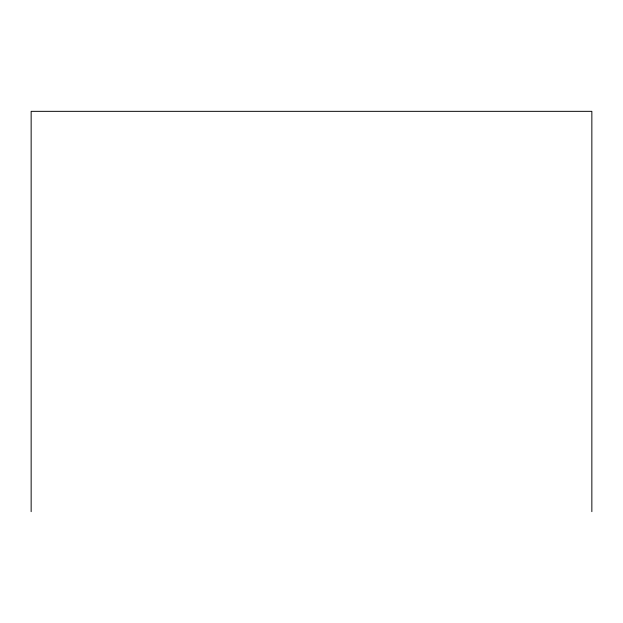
<?xml version="1.0" encoding="UTF-8"?>
<svg xmlns="http://www.w3.org/2000/svg" width="623" height="623" viewBox="0 0 623 623"><rect width="100%" height="100%" fill="white"/><g stroke="black" fill="none" stroke-linecap="round" stroke-linejoin="round"><path stroke-width="0.93" d="M591.85 511.662L591.85 111.338L31.15 111.338L31.15 511.662"/></g></svg>
